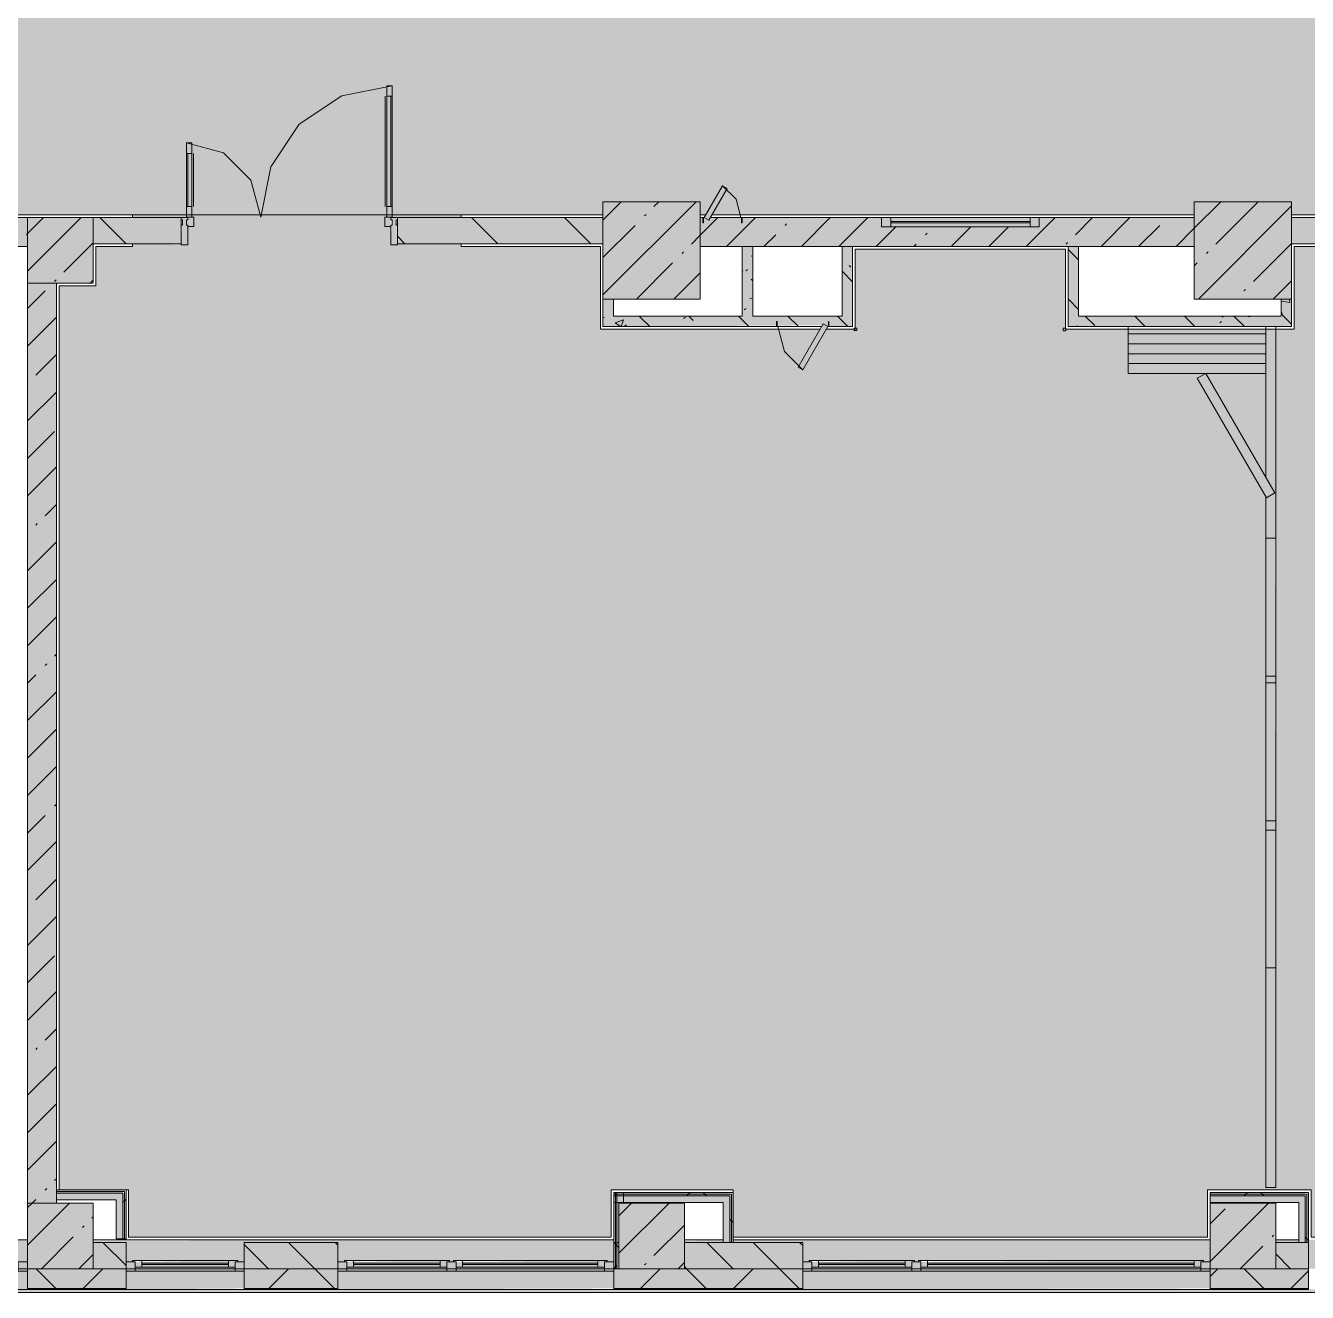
# Model space of a CAD drawing. Header units: millimetres. Extents: x -3817 to 677485, y -22715 to 103890.
# Drawn here: x -775.6 to -698.8, y -19606.1 to -19530.2 of the extents above; entities that cross this region are included whole.
import ezdxf

# ---------------------------------------------------------------- set-up
doc = ezdxf.new("R2010")
doc.units = ezdxf.units.MM
doc.layers.add('PDF _Геометрия', color=7, linetype='Continuous', true_color=0x1d1d1d)
doc.layers.add('PDF _Сплошная заливка', color=7, linetype='Continuous', true_color=0xffffff)

msp = doc.modelspace()

# ---------------------------------------------------------------- hatches: boundary and pattern name
at = {"layer": 'PDF _Сплошная заливка', "transparency": 33554559}
h = msp.add_hatch(color=256, dxfattribs=at)
h.paths.add_polyline_path([(-845.369, -19524.191), (-845.077, -19524.269), (-845.235, -19524.191)], flags=0)
h.paths.add_polyline_path([(-568.764, -19543.403), (-568.686, -19543.403), (-568.686, -19542.773), (-568.489, -19542.773), (-568.489, -19541.513), (-554.67, -19541.513), (-554.67, -19518.207), (-661.123, -19518.207), (-661.123, -19514.506), (-662.356, -19514.506), (-663.367, -19516.258), (-663.638, -19516.096), (-662.72, -19514.506), (-665.532, -19514.506), (-665.532, -19518.207), (-667.749, -19518.207), (-669.154, -19520.64), (-669.415, -19520.461), (-668.113, -19518.207), (-687.973, -19518.207), (-687.973, -19522.773), (-688.288, -19522.773), (-688.288, -19518.207), (-695.138, -19518.207), (-695.138, -19522.773), (-695.453, -19522.773), (-695.453, -19518.207), (-702.382, -19518.207), (-702.448, -19522.773), (-702.697, -19522.773), (-702.697, -19518.207), (-709.547, -19518.207), (-709.547, -19522.773), (-709.862, -19522.773), (-709.862, -19518.207), (-713.889, -19518.207), (-715.295, -19520.64), (-715.555, -19520.461), (-714.253, -19518.207), (-741.829, -19518.207), (-741.829, -19511.908), (-750.285, -19511.908), (-750.285, -19519.152), (-750.64, -19519.152), (-750.64, -19511.908), (-761.506, -19511.908), (-761.506, -19514.27), (-761.86, -19514.27), (-761.86, -19511.908), (-773.647, -19511.916), (-773.647, -19514.419), (-774.001, -19514.419), (-774.001, -19511.908), (-784.465, -19511.916), (-784.465, -19518.6), (-784.82, -19518.6), (-784.82, -19511.908), (-787.182, -19511.916), (-787.182, -19518.207), (-804.622, -19518.207), (-804.622, -19525.923), (-804.937, -19525.923), (-804.937, -19518.207), (-814.976, -19518.207), (-814.976, -19523.482), (-843.794, -19523.482), (-843.794, -19524.191), (-844.132, -19524.269), (-844.132, -19524.584), (-845.077, -19524.584), (-845.077, -19524.703), (-845.392, -19524.703), (-845.369, -19523.482), (-845.526, -19523.482), (-845.526, -19541.513), (-845.369, -19541.45), (-845.369, -19540.332), (-845.077, -19540.332), (-845.077, -19540.647), (-844.132, -19540.726), (-844.132, -19540.962), (-843.794, -19540.962), (-843.794, -19541.513), (-811.905, -19541.513), (-811.905, -19540.726), (-806.079, -19540.726), (-806.079, -19541.513), (-741.042, -19541.513), (-741.042, -19540.726), (-735.215, -19540.726), (-735.215, -19541.513), (-734.888, -19541.513), (-733.877, -19539.761), (-733.604, -19539.919), (-734.524, -19541.513), (-705.61, -19541.513), (-705.61, -19540.726), (-699.783, -19540.726), (-699.783, -19541.513), (-670.178, -19541.513), (-670.178, -19540.726), (-664.351, -19540.726), (-664.351, -19541.513), (-623.093, -19541.513), (-623.093, -19534.978), (-622.778, -19534.978), (-622.778, -19541.513), (-603.409, -19541.513), (-603.409, -19533.797), (-603.094, -19533.797), (-603.094, -19541.513), (-585.299, -19541.513), (-585.299, -19534.978), (-584.984, -19534.978), (-584.984, -19541.513), (-579.512, -19541.513), (-579.512, -19542.773), (-579.236, -19542.773), (-579.315, -19543.009), (-579.315, -19543.403), (-569.079, -19543.403)], flags=0)
for points in [[(-735.215, -19546.552), (-735.215, -19540.726), (-741.042, -19540.726), (-741.042, -19546.552), (-740.557, -19546.552)], [(-704.822, -19546.552), (-699.783, -19546.552), (-699.783, -19540.726), (-705.61, -19540.726), (-705.61, -19546.552)], [(-806.079, -19543.403), (-775.529, -19543.403), (-775.529, -19541.67), (-785.764, -19541.67), (-785.764, -19542.222), (-795.213, -19542.222), (-795.213, -19541.67), (-806.079, -19541.67), (-806.079, -19541.967)], [(-773.639, -19545.607), (-771.592, -19545.607), (-771.592, -19541.67), (-775.529, -19541.67), (-775.529, -19545.607), (-773.796, -19545.607)], [(-765.923, -19543.3), (-766.001, -19541.67), (-766.316, -19541.67), (-766.238, -19541.804), (-766.316, -19543.3)], [(-753.364, -19543.3), (-753.443, -19541.67), (-753.758, -19541.67), (-753.679, -19541.91), (-753.758, -19543.3)], [(-735.215, -19543.403), (-705.61, -19543.403), (-705.61, -19541.67), (-714.901, -19541.67), (-714.901, -19542.222), (-724.349, -19542.222), (-724.349, -19541.67), (-734.615, -19541.67), (-734.706, -19541.828), (-735.058, -19541.67), (-735.215, -19541.67)], [(-726.711, -19547.576), (-726.082, -19547.576), (-726.082, -19543.403), (-726.711, -19543.403), (-726.711, -19543.56)], [(-773.796, -19600.723), (-773.796, -19545.607), (-775.529, -19545.607), (-775.529, -19600.723), (-774.863, -19600.723)], [(-740.412, -19548.206), (-740.412, -19546.552), (-741.042, -19546.552), (-741.042, -19548.206), (-740.557, -19548.206)], [(-740.412, -19548.206), (-727.895, -19548.126), (-727.85, -19548.048), (-727.499, -19548.206), (-726.082, -19548.206), (-726.082, -19547.576), (-740.412, -19547.576)], [(-705.61, -19548.206), (-699.783, -19548.206), (-699.783, -19547.576), (-712.539, -19547.576), (-712.539, -19548.206)], [(-701.292, -19558.463), (-700.781, -19558.168), (-704.915, -19551.008), (-705.427, -19551.304), (-704.822, -19552.35)], [(-700.781, -19569.159), (-700.728, -19569.159), (-700.781, -19560.891), (-701.319, -19560.891), (-701.319, -19569.159)], [(-701.319, -19577.82), (-700.728, -19577.82), (-700.781, -19569.552), (-701.319, -19569.552), (-701.319, -19570.555)], [(-701.319, -19586.638), (-700.728, -19586.638), (-700.728, -19578.371), (-701.319, -19578.371), (-701.319, -19584.582)], [(-769.722, -19600.035), (-769.623, -19599.936), (-773.796, -19599.936), (-773.796, -19600.035), (-769.82, -19600.035)], [(-769.82, -19602.869), (-769.722, -19602.869), (-769.738, -19600.133), (-769.82, -19600.133), (-769.82, -19602.438)], [(-769.722, -19602.869), (-769.623, -19602.869), (-769.623, -19600.035), (-769.722, -19600.133), (-769.722, -19602.439)], [(-698.96, -19600.192), (-698.957, -19600.192), (-698.963, -19600.094), (-704.665, -19600.094), (-704.665, -19600.192), (-699.35, -19600.192)], [(-698.957, -19600.29), (-698.96, -19600.192), (-704.665, -19600.192), (-704.665, -19600.29), (-699.35, -19600.29)], [(-740.4, -19604.66), (-740.301, -19604.66), (-740.321, -19600.684), (-740.4, -19600.684), (-740.4, -19603.951)], [(-775.541, -19605.904), (-775.529, -19605.841), (-775.529, -19604.66), (-799.937, -19604.66), (-799.937, -19605.904), (-791.228, -19605.904)], [(-769.623, -19605.904), (-762.537, -19605.841), (-762.537, -19604.66), (-769.623, -19604.66), (-769.623, -19605.865)], [(-763.088, -19604.566), (-763.088, -19604.251), (-763.088, -19604.172), (-769.072, -19604.251), (-769.072, -19604.566)], [(-756.934, -19605.904), (-740.4, -19605.841), (-740.4, -19604.66), (-756.934, -19604.66), (-756.934, -19605.899)], [(-756.383, -19604.566), (-750.399, -19604.566), (-750.399, -19604.251), (-750.399, -19604.172), (-756.383, -19604.251), (-756.383, -19604.544)], [(-740.951, -19604.566), (-740.951, -19604.251), (-740.951, -19604.172), (-749.848, -19604.251), (-749.848, -19604.566)], [(-729.074, -19605.904), (-704.665, -19605.841), (-704.665, -19604.66), (-729.074, -19604.66), (-729.074, -19605.865)], [(-722.538, -19604.566), (-722.538, -19604.251), (-722.538, -19604.172), (-728.522, -19604.251), (-728.522, -19604.566), (-725.769, -19604.566)], [(-705.216, -19604.566), (-705.216, -19604.251), (-705.216, -19604.172), (-721.987, -19604.251), (-721.987, -19604.566)]]:
    msp.add_hatch(color=256, dxfattribs=at).paths.add_polyline_path(points)
h = msp.add_hatch(color=256, dxfattribs=at)
h.paths.add_polyline_path([(-633.959, -19602.771), (-633.959, -19543.56), (-658.997, -19543.56), (-658.997, -19548.363), (-660.742, -19548.363), (-662.147, -19550.797), (-662.42, -19550.639), (-661.105, -19548.363), (-670.336, -19548.363), (-670.336, -19543.403), (-671.595, -19543.403), (-671.635, -19543.245), (-680.06, -19543.245), (-680.06, -19541.67), (-671.595, -19541.67), (-671.595, -19541.513), (-691.28, -19541.513), (-691.28, -19543.403), (-699.626, -19543.403), (-699.626, -19548.363), (-713.326, -19548.363), (-713.326, -19543.56), (-725.924, -19543.56), (-725.924, -19548.363), (-727.668, -19548.363), (-729.074, -19550.797), (-729.346, -19550.639), (-728.032, -19548.363), (-741.199, -19548.363), (-741.199, -19543.403), (-749.545, -19543.403), (-749.545, -19543.245), (-753.758, -19543.245), (-753.758, -19541.67), (-749.545, -19541.67), (-749.545, -19541.513), (-769.23, -19541.513), (-769.23, -19541.67), (-765.923, -19541.67), (-766.001, -19541.804), (-766.001, -19543.3), (-769.23, -19543.245), (-769.23, -19543.403), (-771.434, -19543.403), (-771.434, -19545.765), (-773.639, -19545.765), (-773.639, -19599.936), (-769.466, -19599.936), (-769.466, -19602.771), (-740.557, -19602.771), (-740.557, -19599.936), (-733.247, -19599.936), (-733.247, -19602.771), (-704.822, -19602.771), (-704.822, -19599.936), (-698.602, -19599.936), (-698.602, -19602.771), (-669.391, -19602.771), (-669.391, -19599.936), (-663.564, -19599.936), (-663.564, -19602.771), (-658.997, -19602.771)], flags=0)
h.paths.add_polyline_path([(-700.728, -19586.638), (-701.319, -19586.638), (-701.319, -19578.371), (-700.728, -19578.371), (-700.728, -19584.681)], flags=0)
h.paths.add_polyline_path([(-700.728, -19577.82), (-701.319, -19577.82), (-701.319, -19569.552), (-700.728, -19569.552), (-700.728, -19570.555)], flags=0)
h.paths.add_polyline_path([(-701.319, -19569.159), (-701.319, -19560.891), (-700.728, -19560.891), (-700.781, -19569.159)], flags=0)
h.paths.add_polyline_path([(-701.292, -19558.463), (-705.427, -19551.304), (-704.915, -19551.008), (-700.781, -19558.168)], flags=0)
h.paths.add_polyline_path([(-753.443, -19542.119), (-753.364, -19542.119), (-753.443, -19541.887)], flags=0)
h = msp.add_hatch(color=256, dxfattribs=at)
h.paths.add_polyline_path([(-741.199, -19543.245), (-741.042, -19543.245), (-741.042, -19541.67), (-753.364, -19541.67), (-753.364, -19543.245), (-742.134, -19543.245)], flags=0)
h.paths.add_polyline_path([(-766.316, -19543.245), (-766.316, -19541.67), (-771.592, -19541.67), (-771.592, -19543.245), (-767.589, -19543.245)], flags=0)
h = msp.add_hatch(color=256, dxfattribs=at)
h.paths.add_polyline_path([(-699.626, -19543.245), (-692.618, -19543.245), (-692.618, -19541.67), (-699.783, -19541.67), (-699.783, -19543.245)], flags=0)
h.paths.add_polyline_path([(-670.429, -19543.245), (-670.178, -19543.245), (-670.178, -19541.67), (-679.666, -19541.67), (-679.666, -19543.245), (-671.595, -19543.245)], flags=0)
h = msp.add_hatch(color=256, dxfattribs=at)
h.paths.add_polyline_path([(-740.4, -19600.192), (-740.203, -19600.192), (-740.203, -19600.094), (-740.4, -19600.094)], flags=0)
h.paths.add_polyline_path([(-733.447, -19600.192), (-733.443, -19600.192), (-733.45, -19600.094), (-739.809, -19600.102), (-739.809, -19600.192), (-733.837, -19600.192)], flags=0)
h = msp.add_hatch(color=256, dxfattribs=at)
h.paths.add_polyline_path([(-733.443, -19600.29), (-733.447, -19600.192), (-739.809, -19600.201), (-739.809, -19600.29), (-733.837, -19600.29)], flags=0)
h.paths.add_polyline_path([(-740.4, -19600.29), (-740.203, -19600.29), (-740.203, -19600.192), (-740.4, -19600.192)], flags=0)
at = {"layer": 'PDF _Сплошная заливка', "true_color": 0xe7e7e7, "transparency": 33554559}
for points in [[(-739.809, -19600.684), (-733.837, -19600.684), (-733.837, -19600.29), (-740.4, -19600.29), (-740.4, -19600.684), (-740.097, -19600.684)], [(-699.35, -19600.684), (-699.35, -19600.29), (-704.665, -19600.29), (-704.665, -19600.684), (-699.626, -19600.684)]]:
    msp.add_hatch(color=254, dxfattribs=at).paths.add_polyline_path(points)
h = msp.add_hatch(color=254, dxfattribs=at)
h.paths.add_polyline_path([(-740.097, -19603.086), (-740.097, -19600.723), (-740.203, -19600.684), (-740.203, -19603.086)], flags=0)
h.paths.add_polyline_path([(-740.097, -19600.29), (-739.809, -19600.29), (-739.809, -19600.094), (-740.203, -19600.094), (-740.203, -19600.29)], flags=0)
at = {"layer": 'PDF _Сплошная заливка', "transparency": 33554559}
h = msp.add_hatch(color=256, dxfattribs=at)
h.paths.add_polyline_path([(-682.776, -19604.66), (-682.225, -19604.66), (-682.225, -19603.086), (-676.32, -19603.086), (-676.32, -19604.66), (-669.233, -19604.66), (-669.233, -19602.928), (-698.76, -19602.928), (-698.76, -19604.66), (-691.673, -19604.66)], flags=0)
h.paths.add_polyline_path([(-834.345, -19604.66), (-834.345, -19603.086), (-828.853, -19603.086), (-828.853, -19604.66), (-812.318, -19604.66), (-812.319, -19602.928), (-841.432, -19602.928), (-841.432, -19604.66), (-834.897, -19604.66)], flags=0)
h.paths.add_polyline_path([(-705.216, -19604.66), (-704.665, -19604.66), (-704.665, -19602.928), (-733.247, -19602.928), (-733.247, -19603.086), (-729.074, -19603.104), (-729.074, -19604.66), (-721.987, -19604.66)], flags=0)
h.paths.add_polyline_path([(-775.529, -19604.66), (-775.529, -19602.928), (-804.819, -19602.928), (-804.819, -19603.086), (-799.937, -19603.086), (-799.937, -19604.66), (-776.08, -19604.66)], flags=0)
h.paths.add_polyline_path([(-642.856, -19604.66), (-635.77, -19604.628), (-635.77, -19603.086), (-633.801, -19603.086), (-633.801, -19602.928), (-663.722, -19602.928), (-663.722, -19604.66), (-647.187, -19604.66), (-647.187, -19603.086), (-642.856, -19603.086), (-642.856, -19604.512)], flags=0)
h.paths.add_polyline_path([(-769.623, -19604.66), (-762.537, -19604.66), (-762.537, -19603.086), (-756.934, -19603.086), (-756.934, -19604.66), (-740.4, -19604.66), (-740.4, -19602.928), (-771.592, -19602.979), (-771.592, -19603.086), (-769.623, -19603.086), (-769.623, -19604.566)], flags=0)
h.paths.add_polyline_path([(-728.168, -19604.566), (-728.522, -19604.566), (-728.522, -19604.251), (-728.522, -19604.172), (-722.538, -19604.251), (-722.538, -19604.566), (-725.769, -19604.566)], flags=0)
h.paths.add_polyline_path([(-692.225, -19604.566), (-698.208, -19604.566), (-698.208, -19604.251), (-698.208, -19604.172), (-692.225, -19604.251)], flags=0)
h.paths.add_polyline_path([(-636.321, -19604.566), (-642.305, -19604.521), (-642.305, -19604.251), (-642.305, -19604.172), (-636.321, -19604.251)], flags=0)
h.paths.add_polyline_path([(-675.768, -19604.566), (-675.768, -19604.251), (-675.768, -19604.172), (-669.784, -19604.251), (-669.784, -19604.566)], flags=0)
h.paths.add_polyline_path([(-660.311, -19604.566), (-663.17, -19604.566), (-663.17, -19604.251), (-663.17, -19604.172), (-657.186, -19604.251), (-657.186, -19604.566)], flags=0)
h.paths.add_polyline_path([(-656.635, -19604.566), (-656.635, -19604.251), (-656.635, -19604.172), (-647.738, -19604.251), (-647.738, -19604.566)], flags=0)
h.paths.add_polyline_path([(-721.987, -19604.566), (-721.987, -19604.251), (-721.987, -19604.172), (-705.216, -19604.251), (-705.216, -19604.566)], flags=0)
h.paths.add_polyline_path([(-682.776, -19604.566), (-691.673, -19604.566), (-691.673, -19604.251), (-691.673, -19604.172), (-682.776, -19604.251)], flags=0)
h.paths.add_polyline_path([(-776.08, -19604.566), (-792.851, -19604.566), (-792.851, -19604.251), (-792.851, -19604.172), (-776.08, -19604.251)], flags=0)
h.paths.add_polyline_path([(-799.386, -19604.566), (-799.386, -19604.251), (-799.386, -19604.172), (-793.402, -19604.251), (-793.402, -19604.566)], flags=0)
h.paths.add_polyline_path([(-769.072, -19604.566), (-769.072, -19604.251), (-769.072, -19604.172), (-763.088, -19604.251), (-763.088, -19604.566)], flags=0)
h.paths.add_polyline_path([(-756.383, -19604.566), (-756.383, -19604.251), (-756.383, -19604.172), (-750.399, -19604.251), (-750.399, -19604.566)], flags=0)
h.paths.add_polyline_path([(-740.951, -19604.566), (-749.848, -19604.566), (-749.848, -19604.251), (-749.848, -19604.172), (-740.951, -19604.251)], flags=0)
h.paths.add_polyline_path([(-821.767, -19604.566), (-821.767, -19604.251), (-821.767, -19604.172), (-812.869, -19604.251), (-812.869, -19604.566)], flags=0)
h.paths.add_polyline_path([(-840.881, -19604.566), (-840.881, -19604.251), (-840.881, -19604.172), (-834.897, -19604.251), (-834.897, -19604.566), (-840.321, -19604.566)], flags=0)
h.paths.add_polyline_path([(-823.957, -19604.566), (-828.302, -19604.566), (-828.302, -19604.251), (-828.302, -19604.172), (-822.318, -19604.251), (-822.318, -19604.566)], flags=0)
h.paths.add_polyline_path([(-665.296, -19603.086), (-664.312, -19603.086), (-664.312, -19602.928), (-665.296, -19602.928)], flags=0)
h.paths.add_polyline_path([(-699.35, -19603.086), (-699.35, -19602.928), (-700.728, -19602.928), (-700.728, -19603.086)], flags=0)
h.paths.add_polyline_path([(-805.409, -19603.086), (-805.409, -19602.928), (-806.079, -19602.928), (-806.079, -19603.086)], flags=0)
h.paths.add_polyline_path([(-733.837, -19603.086), (-733.837, -19602.928), (-736.16, -19602.988), (-736.16, -19603.086)], flags=0)
h = msp.add_hatch(color=256, dxfattribs=at)
h.paths.add_polyline_path([(-698.76, -19604.66), (-698.76, -19603.086), (-700.728, -19603.086), (-700.728, -19604.66)], flags=0)
h.paths.add_polyline_path([(-771.592, -19604.66), (-769.623, -19604.66), (-769.623, -19603.086), (-771.592, -19603.086), (-771.592, -19603.951)], flags=0)
h.paths.add_polyline_path([(-762.537, -19604.66), (-756.934, -19604.66), (-756.934, -19603.086), (-762.537, -19603.086), (-762.537, -19603.951)], flags=0)
h.paths.add_polyline_path([(-740.203, -19604.66), (-740.097, -19604.66), (-740.097, -19603.086), (-740.203, -19603.086), (-740.203, -19603.951)], flags=0)
h.paths.add_polyline_path([(-729.074, -19604.66), (-729.074, -19603.086), (-736.16, -19603.086), (-736.16, -19604.66)], flags=0)
h.paths.add_polyline_path([(-635.77, -19604.66), (-633.801, -19604.66), (-633.801, -19603.086), (-635.77, -19603.086), (-635.77, -19604.628)], flags=0)
h.paths.add_polyline_path([(-642.856, -19604.66), (-642.856, -19603.086), (-647.187, -19603.086), (-647.187, -19604.66)], flags=0)
h.paths.add_polyline_path([(-682.225, -19604.66), (-676.32, -19604.66), (-676.32, -19603.086), (-682.225, -19603.086), (-682.225, -19603.951)], flags=0)
h.paths.add_polyline_path([(-665.296, -19604.66), (-663.722, -19604.66), (-663.722, -19603.086), (-665.296, -19603.086), (-665.296, -19604.146)], flags=0)
h = msp.add_hatch(color=256, dxfattribs=at)
h.paths.add_polyline_path([(-552.829, -19605.841), (-552.781, -19605.841), (-552.781, -19604.66), (-566.323, -19604.66), (-566.323, -19605.841), (-552.843, -19605.841)], flags=0)
h.paths.add_polyline_path([(-579.997, -19605.841), (-579.709, -19605.841), (-579.709, -19604.66), (-585.378, -19604.674), (-585.378, -19605.841), (-580.055, -19605.841)], flags=0)
h.paths.add_polyline_path([(-620.81, -19605.841), (-592.464, -19605.841), (-592.464, -19604.66), (-620.81, -19604.66), (-620.81, -19604.763)], flags=0)
h.paths.add_polyline_path([(-642.856, -19605.841), (-642.856, -19604.66), (-647.187, -19604.66), (-647.187, -19605.841)], flags=0)
h.paths.add_polyline_path([(-635.77, -19605.841), (-627.896, -19605.841), (-627.896, -19604.66), (-635.77, -19604.66), (-635.77, -19604.802)], flags=0)
h.paths.add_polyline_path([(-676.32, -19605.841), (-676.32, -19604.66), (-682.225, -19604.66), (-682.225, -19605.841)], flags=0)
h.paths.add_polyline_path([(-663.722, -19605.841), (-663.722, -19604.66), (-669.233, -19604.66), (-669.233, -19605.841)], flags=0)
h.paths.add_polyline_path([(-758.498, -19605.841), (-756.934, -19605.841), (-756.934, -19604.66), (-762.537, -19604.66), (-762.537, -19605.841)], flags=0)
h.paths.add_polyline_path([(-769.623, -19605.841), (-769.623, -19604.66), (-775.529, -19604.66), (-775.529, -19605.841)], flags=0)
h.paths.add_polyline_path([(-729.074, -19605.841), (-729.074, -19604.66), (-740.4, -19604.66), (-740.4, -19605.841)], flags=0)
h.paths.add_polyline_path([(-698.76, -19605.841), (-698.76, -19604.66), (-704.665, -19604.66), (-704.665, -19605.841)], flags=0)
h.paths.add_polyline_path([(-828.853, -19605.841), (-828.853, -19604.66), (-834.345, -19604.66), (-834.345, -19605.841)], flags=0)
h.paths.add_polyline_path([(-812.318, -19605.841), (-799.937, -19605.841), (-799.937, -19604.66), (-812.318, -19604.66), (-812.318, -19605.239)], flags=0)
h.paths.add_polyline_path([(-846.542, -19605.841), (-841.432, -19605.841), (-841.432, -19604.66), (-846.542, -19604.66), (-846.542, -19605.343)], flags=0)
h = msp.add_hatch(color=256, dxfattribs=at)
h.paths.add_polyline_path([(-552.856, -19606.078), (-552.781, -19606.078), (-552.846, -19605.904), (-566.323, -19605.904), (-566.323, -19606.078), (-554.513, -19606.078)], flags=0)
h.paths.add_polyline_path([(-846.542, -19606.078), (-579.709, -19606.078), (-579.709, -19605.904), (-846.542, -19605.904)], flags=0)

# ---------------------------------------------------------------- linework, layer by layer
at = {"layer": 'PDF _Геометрия', "color": 253, "lineweight": 9, "true_color": 0xaaaaaa}
for points in [[(-765.923, -19542.198), (-765.568, -19542.198), (-765.568, -19541.647), (-766.001, -19541.647), (-766.001, -19537.198), (-763.777, -19537.794), (-762.149, -19539.422), (-761.553, -19541.647), (-760.953, -19538.634), (-759.247, -19536.079), (-756.692, -19534.372), (-753.679, -19533.773), (-753.679, -19541.647), (-754.112, -19541.647), (-754.112, -19542.198), (-753.758, -19542.198)], [(-754.104, -19534.403), (-754.104, -19541.017)], [(-753.679, -19534.403), (-753.994, -19534.403)], [(-753.758, -19534.403), (-753.758, -19541.017)], [(-766.001, -19537.828), (-765.686, -19537.828)], [(-765.923, -19537.828), (-765.923, -19541.017)], [(-765.576, -19537.828), (-765.576, -19541.017)], [(-732.774, -19541.67), (-733.07, -19540.568), (-733.877, -19539.761)], [(-766.001, -19541.017), (-765.686, -19541.017)], [(-753.679, -19541.017), (-753.994, -19541.017)], [(-806.079, -19541.513), (-741.042, -19541.513)], [(-749.545, -19541.67), (-749.545, -19541.513), (-769.23, -19541.513), (-769.23, -19541.67)], [(-766.001, -19541.804), (-766.001, -19542.119)], [(-753.679, -19541.804), (-753.679, -19542.119)], [(-735.215, -19541.513), (-734.888, -19541.513)], [(-734.524, -19541.513), (-705.61, -19541.513)], [(-671.595, -19541.67), (-671.595, -19541.513), (-691.28, -19541.513), (-691.28, -19543.403), (-699.626, -19543.403), (-699.626, -19548.363), (-713.326, -19548.363), (-713.326, -19543.56), (-725.924, -19543.56), (-725.924, -19548.363), (-727.668, -19548.363)], [(-699.783, -19541.513), (-670.178, -19541.513)], [(-769.23, -19543.245), (-769.23, -19543.403), (-771.434, -19543.403), (-771.434, -19545.765), (-773.639, -19545.765), (-773.639, -19599.936), (-769.466, -19599.936), (-769.466, -19602.771), (-740.557, -19602.771), (-740.557, -19599.936), (-733.247, -19599.936), (-733.247, -19602.771), (-704.822, -19602.771), (-704.822, -19599.936), (-698.602, -19599.936), (-698.602, -19602.771), (-669.391, -19602.771), (-669.391, -19599.936), (-663.564, -19599.936), (-663.564, -19602.771), (-633.959, -19602.771)], [(-728.032, -19548.363), (-741.199, -19548.363), (-741.199, -19543.403), (-749.545, -19543.403), (-749.545, -19543.245)], [(-730.57, -19548.206), (-730.169, -19549.702), (-729.074, -19550.797)], [(-701.319, -19551.008), (-709.579, -19551.008), (-709.579, -19548.206)], [(-709.579, -19548.646), (-701.319, -19548.646)], [(-701.319, -19558.418), (-701.319, -19599.788), (-700.728, -19599.788), (-700.728, -19548.206)], [(-701.319, -19557.237), (-701.319, -19548.206)], [(-709.579, -19549.237), (-701.319, -19549.237)], [(-709.579, -19549.827), (-701.319, -19549.827)], [(-709.579, -19550.418), (-701.319, -19550.418)], [(-804.825, -19602.928), (-775.529, -19602.928)], [(-771.592, -19602.928), (-740.394, -19602.928)], [(-736.16, -19602.928), (-733.837, -19602.928)], [(-733.252, -19602.928), (-704.665, -19602.928)], [(-700.728, -19602.928), (-699.35, -19602.928)]]:
    msp.add_lwpolyline(points, dxfattribs=at)
for points in [[(-753.994, -19541.647), (-753.679, -19541.647), (-753.679, -19533.773), (-753.994, -19533.773), (-753.994, -19541.647), (-753.679, -19541.647), (-753.679, -19533.773), (-753.994, -19533.773)], [(-765.686, -19541.647), (-766.001, -19541.647), (-766.001, -19537.198), (-765.686, -19537.198), (-765.686, -19541.647), (-765.686, -19537.198), (-766.001, -19537.198), (-766.001, -19541.647)], [(-733.877, -19539.761), (-734.979, -19541.67), (-734.706, -19541.828), (-733.604, -19539.919)], [(-735.018, -19541.985), (-735.018, -19541.67), (-735.058, -19541.67), (-735.058, -19541.985)], [(-732.735, -19541.985), (-732.695, -19541.985), (-732.695, -19541.67), (-732.735, -19541.67)], [(-730.609, -19547.891), (-730.648, -19547.891), (-730.648, -19548.206), (-730.609, -19548.206)], [(-729.074, -19550.797), (-727.578, -19548.206), (-727.85, -19548.048), (-729.346, -19550.639)], [(-727.538, -19547.891), (-727.538, -19548.206), (-727.499, -19548.206), (-727.499, -19547.891)], [(-700.781, -19558.168), (-704.915, -19551.008), (-705.427, -19551.304), (-701.292, -19558.463)], [(-701.292, -19558.463), (-705.427, -19551.304), (-704.915, -19551.008), (-700.781, -19558.168)], [(-700.728, -19569.159), (-700.728, -19560.891), (-701.319, -19560.891), (-701.319, -19569.159)], [(-701.319, -19569.159), (-701.319, -19560.891), (-700.728, -19560.891), (-700.728, -19569.159)], [(-700.728, -19577.82), (-700.728, -19569.552), (-701.319, -19569.552), (-701.319, -19577.82)], [(-701.319, -19577.82), (-701.319, -19569.552), (-700.728, -19569.552), (-700.728, -19577.82)], [(-700.728, -19586.638), (-700.728, -19578.371), (-701.319, -19578.371), (-701.319, -19586.638)], [(-701.319, -19586.638), (-701.319, -19578.371), (-700.728, -19578.371), (-700.728, -19586.638)]]:
    msp.add_lwpolyline(points, close=True, dxfattribs=at)
at = {"layer": 'PDF _Геометрия', "color": 7, "lineweight": 9}
for points in [[(-741.042, -19541.82), (-739.947, -19540.726)], [(-741.042, -19546.31), (-735.457, -19540.726)], [(-737.99, -19541.013), (-737.702, -19540.726)], [(-706.705, -19543.403), (-705.61, -19542.308), (-704.028, -19540.726)], [(-705.364, -19546.552), (-699.783, -19540.971)], [(-704.316, -19543.258), (-701.783, -19540.726)], [(-806.079, -19541.67), (-775.529, -19541.67), (-775.529, -19543.403), (-800.882, -19543.403), (-801.512, -19543.403), (-801.512, -19547.576), (-802.299, -19547.576), (-805.449, -19547.576), (-810.33, -19547.576), (-810.33, -19546.552), (-810.96, -19546.552), (-810.96, -19548.206), (-810.33, -19548.206), (-805.449, -19548.206), (-802.742, -19548.206)], [(-775.594, -19542.697), (-775.529, -19542.632), (-774.567, -19541.67)], [(-775.529, -19544.877), (-772.322, -19541.67)], [(-769.612, -19543.245), (-771.187, -19541.67)], [(-747.342, -19543.245), (-748.916, -19541.67)], [(-741.774, -19543.245), (-743.349, -19541.67)], [(-738.552, -19541.575), (-738.458, -19541.481)], [(-735.745, -19543.258), (-735.215, -19542.728), (-734.157, -19541.67)], [(-727.499, -19548.206), (-726.082, -19548.206), (-726.082, -19547.576), (-726.082, -19543.403), (-726.711, -19543.403), (-732.695, -19543.403), (-735.058, -19543.403), (-735.215, -19543.403), (-735.215, -19541.67), (-735.058, -19541.67)], [(-712.539, -19543.403), (-705.61, -19543.403), (-705.61, -19541.67), (-732.695, -19541.67), (-734.615, -19541.67)], [(-733.645, -19543.403), (-731.912, -19541.67)], [(-729.155, -19543.403), (-727.422, -19541.67)], [(-726.91, -19543.403), (-725.177, -19541.67)], [(-714.901, -19541.67), (-724.349, -19541.67)], [(-715.452, -19541.907), (-723.798, -19541.907)], [(-715.685, -19543.403), (-713.953, -19541.67)], [(-712.734, -19542.697), (-711.708, -19541.67)], [(-711.195, -19543.403), (-709.463, -19541.67)], [(-741.042, -19544.065), (-739.113, -19542.136)], [(-731.4, -19543.403), (-730.694, -19542.697)], [(-730.133, -19542.136), (-730.04, -19542.043)], [(-724.665, -19543.403), (-723.484, -19542.222)], [(-724.349, -19542.222), (-714.901, -19542.222)], [(-715.452, -19541.985), (-723.798, -19541.985)], [(-721.714, -19542.697), (-721.621, -19542.604)], [(-720.175, -19543.403), (-718.994, -19542.222)], [(-717.93, -19543.403), (-716.749, -19542.222)], [(-708.95, -19543.403), (-707.683, -19542.136)], [(-773.349, -19544.942), (-771.592, -19543.185)], [(-752.909, -19543.245), (-753.364, -19542.79)], [(-726.711, -19543.403), (-726.711, -19547.576), (-727.499, -19547.576), (-730.648, -19547.576), (-732.066, -19547.576), (-732.066, -19543.403), (-732.695, -19543.403), (-732.695, -19547.576), (-740.412, -19547.576), (-740.412, -19546.552), (-741.042, -19546.552), (-741.042, -19548.206), (-740.412, -19548.206), (-730.648, -19548.206), (-727.941, -19548.206)], [(-726.082, -19543.403), (-713.169, -19543.403)], [(-722.42, -19543.403), (-722.275, -19543.258)], [(-713.295, -19543.258), (-713.202, -19543.165)], [(-700.413, -19546.552), (-700.413, -19547.576), (-712.539, -19547.576), (-712.539, -19543.403), (-713.169, -19543.403), (-713.169, -19548.206), (-712.539, -19548.206), (-699.783, -19548.206), (-699.783, -19547.576), (-699.783, -19545.607)], [(-702.071, -19545.503), (-699.783, -19543.216)], [(-736.307, -19543.82), (-736.213, -19543.726)], [(-704.877, -19543.82), (-704.783, -19543.726)], [(-739.039, -19546.552), (-736.868, -19544.381)], [(-736.794, -19546.552), (-735.215, -19544.973)], [(-705.61, -19544.553), (-705.438, -19544.381)], [(-773.91, -19545.503), (-773.817, -19545.41)], [(-771.769, -19545.607), (-771.592, -19545.43)], [(-700.874, -19546.552), (-699.783, -19545.461)], [(-775.529, -19547.122), (-774.471, -19546.065)], [(-702.632, -19546.065), (-702.538, -19545.971)], [(-775.529, -19549.367), (-773.796, -19547.635)], [(-775.033, -19551.116), (-773.796, -19549.88)], [(-775.529, -19551.612), (-775.5, -19551.584)], [(-775.529, -19553.857), (-773.796, -19552.125)], [(-775.529, -19556.102), (-773.91, -19554.483)], [(-775.529, -19558.347), (-773.796, -19556.615)], [(-774.471, -19559.534), (-773.796, -19558.86)], [(-775.033, -19560.096), (-774.939, -19560.002)], [(-775.529, -19562.837), (-773.796, -19561.105)], [(-775.529, -19565.082), (-773.796, -19563.35)], [(-775.529, -19567.327), (-773.796, -19565.595)], [(-773.91, -19567.953), (-773.796, -19567.839)], [(-774.471, -19568.514), (-774.378, -19568.421)], [(-775.529, -19569.572), (-775.033, -19569.076)], [(-775.529, -19571.817), (-773.796, -19570.084)], [(-775.529, -19574.062), (-773.796, -19572.329)], [(-775.529, -19576.307), (-773.796, -19574.574)], [(-773.91, -19576.933), (-773.817, -19576.84)], [(-775.529, -19578.552), (-774.471, -19577.494)], [(-775.529, -19580.797), (-773.796, -19579.064)], [(-775.033, -19582.546), (-773.796, -19581.309)], [(-775.529, -19583.042), (-775.5, -19583.014)], [(-775.529, -19585.287), (-773.796, -19583.554)], [(-775.529, -19587.532), (-773.91, -19585.913)], [(-775.529, -19589.777), (-773.796, -19588.044)], [(-774.471, -19590.964), (-773.796, -19590.289)], [(-775.033, -19591.526), (-774.939, -19591.432)], [(-775.529, -19594.267), (-773.796, -19592.534)], [(-775.529, -19596.512), (-773.796, -19594.779)], [(-775.529, -19598.757), (-773.796, -19597.024)], [(-773.91, -19599.383), (-773.796, -19599.269)], [(-774.471, -19599.944), (-774.378, -19599.851)], [(-773.796, -19599.936), (-773.796, -19600.035), (-769.722, -19600.035), (-769.722, -19600.133), (-769.722, -19600.527), (-769.722, -19602.869)], [(-773.796, -19600.035), (-773.796, -19600.133), (-769.82, -19600.133), (-769.82, -19600.527), (-769.82, -19602.869)], [(-773.796, -19600.133), (-773.796, -19600.527)], [(-739.809, -19600.723), (-739.809, -19600.094), (-740.4, -19600.094), (-740.4, -19603.086), (-740.4, -19604.66), (-756.934, -19604.66), (-762.537, -19604.66), (-769.623, -19604.66)], [(-740.4, -19600.192), (-733.837, -19600.192), (-733.443, -19600.192), (-733.345, -19600.192), (-733.345, -19603.086)], [(-733.443, -19603.086), (-733.443, -19600.29), (-733.837, -19600.29), (-740.4, -19600.29)], [(-740.301, -19604.66), (-740.301, -19603.086), (-740.301, -19600.094)], [(-740.203, -19600.094), (-740.203, -19603.086), (-740.097, -19603.086)], [(-736.023, -19600.29), (-735.925, -19600.192), (-735.826, -19600.094)], [(-734.837, -19600.29), (-734.935, -19600.192), (-735.034, -19600.094)], [(-704.665, -19600.192), (-699.35, -19600.192), (-698.957, -19600.192), (-698.858, -19600.192), (-698.858, -19603.086)], [(-704.665, -19600.29), (-699.35, -19600.29), (-698.957, -19600.29), (-698.957, -19603.086)], [(-702.618, -19600.29), (-702.519, -19600.192), (-702.421, -19600.094)], [(-701.432, -19600.29), (-701.53, -19600.192), (-701.628, -19600.094)], [(-775.529, -19601.002), (-775.251, -19600.723), (-775.033, -19600.506)], [(-775.529, -19603.246), (-773.006, -19600.723)], [(-769.82, -19600.682), (-769.722, -19600.583), (-769.623, -19600.485)], [(-740.097, -19603.734), (-737.086, -19600.723)], [(-740.097, -19601.489), (-739.331, -19600.723)], [(-704.665, -19604.222), (-701.166, -19600.723)], [(-704.665, -19601.977), (-703.754, -19601.067)], [(-771.665, -19601.628), (-771.592, -19601.555)], [(-733.247, -19601.881), (-733.345, -19601.782), (-733.443, -19601.684)], [(-772.226, -19602.189), (-772.133, -19602.096)], [(-737.99, -19603.873), (-736.16, -19602.043)], [(-775.529, -19603.086), (-775.529, -19604.66), (-799.937, -19604.66), (-799.937, -19603.086), (-806.079, -19603.086)], [(-804.825, -19602.928), (-775.529, -19602.928)], [(-774.697, -19604.66), (-772.788, -19602.75)], [(-771.592, -19602.928), (-769.623, -19602.928), (-769.466, -19602.928), (-740.4, -19602.928)], [(-769.623, -19604.477), (-771.015, -19603.086)], [(-756.934, -19604.66), (-756.934, -19603.086), (-762.537, -19603.086), (-762.537, -19604.66)], [(-761.089, -19604.66), (-762.537, -19603.212)], [(-757.124, -19605.841), (-758.305, -19604.66), (-759.88, -19603.086)], [(-756.934, -19603.247), (-757.096, -19603.086)], [(-740.097, -19603.382), (-740.203, -19603.276), (-740.301, -19603.178), (-740.4, -19603.079)], [(-740.203, -19603.086), (-740.203, -19604.66), (-729.074, -19604.66), (-729.074, -19603.086), (-736.16, -19603.086)], [(-736.16, -19602.928), (-733.837, -19602.928)], [(-733.251, -19604.66), (-734.826, -19603.086)], [(-733.252, -19602.928), (-704.665, -19602.928)], [(-729.286, -19605.841), (-730.467, -19604.66), (-732.042, -19603.086)], [(-729.074, -19603.27), (-729.258, -19603.086)], [(-704.665, -19603.086), (-704.665, -19604.66), (-698.76, -19604.66), (-698.76, -19603.086), (-700.728, -19603.086)], [(-702.858, -19604.66), (-701.509, -19603.312)], [(-700.948, -19602.75), (-700.855, -19602.657)], [(-700.728, -19602.928), (-699.35, -19602.928)], [(-698.76, -19602.962), (-698.858, -19602.864), (-698.957, -19602.766)], [(-772.452, -19604.66), (-771.592, -19603.8)], [(-699.846, -19604.66), (-700.728, -19603.778)], [(-799.937, -19604.802), (-775.529, -19604.802)], [(-775.529, -19604.251), (-776.08, -19604.251)], [(-775.529, -19604.66), (-775.292, -19604.66)], [(-773.827, -19605.841), (-775.008, -19604.66)], [(-772.196, -19605.841), (-771.015, -19604.66)], [(-769.072, -19604.251), (-769.623, -19604.251)], [(-769.623, -19604.802), (-762.537, -19604.802)], [(-769.23, -19604.172), (-762.931, -19604.172)], [(-768.678, -19604.172), (-768.678, -19604.566)], [(-768.678, -19604.33), (-763.482, -19604.33)], [(-763.482, -19604.408), (-768.678, -19604.408)], [(-763.482, -19604.172), (-763.482, -19604.566)], [(-762.537, -19604.251), (-763.088, -19604.251)], [(-761.061, -19605.841), (-759.88, -19604.66)], [(-756.383, -19604.251), (-756.934, -19604.251)], [(-756.934, -19604.802), (-740.4, -19604.802)], [(-756.541, -19604.172), (-750.242, -19604.172)], [(-755.99, -19604.172), (-755.99, -19604.566)], [(-755.99, -19604.33), (-750.793, -19604.33)], [(-750.793, -19604.408), (-755.99, -19604.408)], [(-750.793, -19604.172), (-750.793, -19604.566)], [(-749.848, -19604.251), (-750.399, -19604.251)], [(-750.006, -19604.172), (-740.793, -19604.172)], [(-749.454, -19604.172), (-749.454, -19604.566)], [(-749.454, -19604.33), (-741.344, -19604.33)], [(-741.344, -19604.408), (-749.454, -19604.408)], [(-741.344, -19604.172), (-741.344, -19604.566)], [(-740.4, -19604.251), (-740.951, -19604.251)], [(-740.396, -19604.664), (-740.301, -19604.568)], [(-740.347, -19604.614), (-740.203, -19604.47)], [(-738.791, -19605.841), (-737.609, -19604.66)], [(-738.552, -19604.434), (-738.458, -19604.341)], [(-736.533, -19604.66), (-736.16, -19604.288)], [(-734.854, -19605.841), (-736.035, -19604.66), (-736.16, -19604.535)], [(-733.223, -19605.841), (-732.042, -19604.66)], [(-728.522, -19604.251), (-729.074, -19604.251)], [(-704.665, -19604.66), (-729.074, -19604.66)], [(-729.074, -19604.802), (-704.665, -19604.802)], [(-728.68, -19604.172), (-722.381, -19604.172)], [(-728.129, -19604.172), (-728.129, -19604.566)], [(-728.129, -19604.33), (-722.932, -19604.33)], [(-722.932, -19604.408), (-728.129, -19604.408)], [(-722.932, -19604.172), (-722.932, -19604.566)], [(-721.987, -19604.251), (-722.538, -19604.251)], [(-722.145, -19604.172), (-705.059, -19604.172)], [(-721.594, -19604.172), (-721.594, -19604.566)], [(-721.594, -19604.33), (-705.61, -19604.33)], [(-705.61, -19604.408), (-721.594, -19604.408)], [(-705.61, -19604.172), (-705.61, -19604.566)], [(-704.665, -19604.251), (-705.216, -19604.251)], [(-704.665, -19605.121), (-704.204, -19604.66)], [(-701.448, -19605.841), (-702.629, -19604.66)], [(-699.818, -19605.841), (-698.76, -19604.784)], [(-1149.689, -19606.078), (-579.709, -19606.078), (-1149.689, -19606.078)], [(-775.529, -19605.841), (-769.623, -19605.841)], [(-775.529, -19605.865), (-769.623, -19605.865)], [(-762.537, -19605.841), (-756.934, -19605.841)], [(-762.537, -19605.865), (-756.934, -19605.865)], [(-740.4, -19605.841), (-729.074, -19605.841)], [(-740.4, -19605.865), (-729.074, -19605.865)], [(-704.665, -19605.841), (-698.76, -19605.841)], [(-704.665, -19605.865), (-698.76, -19605.865)]]:
    msp.add_lwpolyline(points, dxfattribs=at)
for points in [[(-735.215, -19540.726), (-741.042, -19540.726), (-741.042, -19546.552), (-735.215, -19546.552)], [(-699.783, -19540.726), (-705.61, -19540.726), (-705.61, -19546.552), (-699.783, -19546.552)], [(-771.592, -19541.67), (-775.529, -19541.67), (-775.529, -19545.607), (-771.592, -19545.607)], [(-771.592, -19543.245), (-766.316, -19543.245), (-766.316, -19541.67), (-771.592, -19541.67)], [(-766.001, -19541.804), (-765.923, -19541.804), (-765.923, -19541.67), (-766.316, -19541.67), (-766.316, -19541.804), (-766.238, -19541.804), (-766.238, -19542.119), (-766.316, -19542.119), (-766.316, -19543.3), (-765.923, -19543.3), (-765.923, -19542.119), (-766.001, -19542.119)], [(-753.443, -19542.119), (-753.443, -19541.804), (-753.364, -19541.804), (-753.364, -19541.67), (-753.758, -19541.67), (-753.758, -19541.804), (-753.679, -19541.804), (-753.679, -19542.119), (-753.758, -19542.119), (-753.758, -19543.3), (-753.364, -19543.3), (-753.364, -19542.119)], [(-753.364, -19543.245), (-741.042, -19543.245), (-741.042, -19541.67), (-753.364, -19541.67)], [(-723.798, -19541.67), (-723.798, -19542.222), (-724.349, -19542.222), (-724.349, -19541.67)], [(-714.901, -19541.67), (-714.901, -19542.222), (-715.452, -19542.222), (-715.452, -19541.67)], [(-699.783, -19543.245), (-692.618, -19543.245), (-692.618, -19541.67), (-699.783, -19541.67)], [(-769.623, -19600.527), (-769.623, -19600.035), (-769.623, -19599.936), (-773.796, -19599.936), (-773.796, -19545.607), (-775.529, -19545.607), (-775.529, -19600.723), (-773.796, -19600.723), (-773.796, -19600.527), (-770.214, -19600.527), (-770.214, -19602.869), (-769.623, -19602.869)], [(-725.995, -19548.288), (-725.995, -19548.442), (-725.837, -19548.442), (-725.837, -19548.288)], [(-713.314, -19548.292), (-713.468, -19548.292), (-713.468, -19548.45), (-713.314, -19548.45)], [(-733.837, -19600.094), (-740.4, -19600.094), (-740.4, -19600.684), (-733.837, -19600.684), (-733.837, -19603.086), (-733.247, -19603.086), (-733.247, -19600.094), (-733.345, -19600.094)], [(-704.665, -19600.684), (-699.35, -19600.684), (-699.35, -19603.086), (-698.76, -19603.086), (-698.76, -19600.094), (-698.858, -19600.094), (-699.35, -19600.094), (-704.665, -19600.094)], [(-771.592, -19600.723), (-775.529, -19600.723), (-775.529, -19604.66), (-771.592, -19604.66)], [(-736.16, -19600.723), (-740.097, -19600.723), (-740.097, -19604.66), (-736.16, -19604.66)], [(-700.728, -19600.723), (-704.665, -19600.723), (-704.665, -19604.66), (-700.728, -19604.66)], [(-769.623, -19604.66), (-769.623, -19603.086), (-771.592, -19603.086), (-771.592, -19604.66)], [(-799.937, -19605.904), (-799.937, -19604.66), (-775.529, -19604.66), (-775.529, -19605.904)], [(-776.08, -19604.802), (-776.08, -19604.251), (-775.529, -19604.251), (-775.529, -19604.802)], [(-775.529, -19604.66), (-775.529, -19605.904), (-769.623, -19605.904), (-769.623, -19604.66), (-771.592, -19604.66), (-775.292, -19604.66)], [(-769.623, -19604.802), (-769.623, -19604.251), (-769.072, -19604.251), (-769.072, -19604.802)], [(-769.623, -19605.904), (-769.623, -19604.66), (-762.537, -19604.66), (-762.537, -19605.904)], [(-762.931, -19604.172), (-769.23, -19604.172), (-769.23, -19604.251), (-769.072, -19604.251), (-769.072, -19604.566), (-763.088, -19604.566), (-763.088, -19604.251), (-762.931, -19604.251)], [(-763.088, -19604.802), (-763.088, -19604.251), (-762.537, -19604.251), (-762.537, -19604.802)], [(-762.537, -19604.66), (-762.537, -19605.904), (-756.934, -19605.904), (-756.934, -19604.66)], [(-756.934, -19604.802), (-756.934, -19604.251), (-756.383, -19604.251), (-756.383, -19604.802)], [(-756.934, -19605.904), (-756.934, -19604.66), (-740.4, -19604.66), (-740.4, -19605.904)], [(-750.242, -19604.172), (-756.541, -19604.172), (-756.541, -19604.251), (-756.383, -19604.251), (-756.383, -19604.566), (-750.399, -19604.566), (-750.399, -19604.251), (-750.242, -19604.251)], [(-750.399, -19604.802), (-750.399, -19604.251), (-749.848, -19604.251), (-749.848, -19604.802)], [(-740.793, -19604.172), (-750.006, -19604.172), (-750.006, -19604.251), (-749.848, -19604.251), (-749.848, -19604.566), (-740.951, -19604.566), (-740.951, -19604.251), (-740.793, -19604.251)], [(-740.951, -19604.802), (-740.951, -19604.251), (-740.4, -19604.251), (-740.4, -19604.802)], [(-740.4, -19604.66), (-740.4, -19605.904), (-729.074, -19605.904), (-729.074, -19604.66)], [(-729.074, -19604.802), (-729.074, -19604.251), (-728.522, -19604.251), (-728.522, -19604.802)], [(-729.074, -19605.904), (-729.074, -19604.66), (-704.665, -19604.66), (-704.665, -19605.904)], [(-722.381, -19604.172), (-728.68, -19604.172), (-728.68, -19604.251), (-728.522, -19604.251), (-728.522, -19604.566), (-722.538, -19604.566), (-722.538, -19604.251), (-722.381, -19604.251)], [(-722.538, -19604.802), (-722.538, -19604.251), (-721.987, -19604.251), (-721.987, -19604.802)], [(-705.059, -19604.172), (-722.145, -19604.172), (-722.145, -19604.251), (-721.987, -19604.251), (-721.987, -19604.566), (-705.216, -19604.566), (-705.216, -19604.251), (-705.059, -19604.251)], [(-705.216, -19604.802), (-705.216, -19604.251), (-704.665, -19604.251), (-704.665, -19604.802)], [(-704.665, -19604.66), (-704.665, -19605.904), (-698.76, -19605.904), (-698.76, -19604.66)]]:
    msp.add_lwpolyline(points, close=True, dxfattribs=at)
at = {"layer": 'PDF _Геометрия', "color": 8, "lineweight": 9, "true_color": 0x787878}
for points in [[(-732.162, -19543.982), (-732.066, -19543.969)], [(-712.539, -19544.211), (-713.169, -19543.581)], [(-732.662, -19544.874), (-732.695, -19544.841)], [(-732.491, -19544.87), (-732.386, -19544.79)], [(-726.082, -19545.515), (-726.711, -19544.886)], [(-726.291, -19544.55), (-726.194, -19544.639)], [(-732.069, -19545.468), (-732.168, -19545.369)], [(-732.251, -19546.512), (-732.12, -19546.495)], [(-732.576, -19547.2), (-732.472, -19547.12)], [(-712.539, -19547.179), (-713.169, -19546.549)], [(-700.413, -19546.685), (-699.882, -19546.767)], [(-699.882, -19546.768), (-699.907, -19546.552)], [(-741.042, -19547.669), (-740.944, -19547.656)], [(-739.989, -19548.206), (-740.312, -19547.988), (-739.822, -19547.799)], [(-739.958, -19548.206), (-739.822, -19547.8)], [(-738.242, -19548.206), (-738.872, -19547.576)], [(-736.212, -19547.725), (-736.107, -19547.645)], [(-735.632, -19547.844), (-735.9, -19547.576)], [(-732.302, -19548.206), (-732.932, -19547.576)], [(-729.331, -19548.206), (-729.961, -19547.576)], [(-726.363, -19548.206), (-726.993, -19547.576)], [(-711.577, -19548.141), (-712.142, -19547.576)], [(-708.545, -19548.206), (-709.174, -19547.576)], [(-705.573, -19548.206), (-706.203, -19547.576)], [(-704.087, -19547.988), (-703.982, -19547.908)], [(-704.009, -19547.576), (-703.904, -19547.647)], [(-703.904, -19547.647), (-703.88, -19547.576)], [(-702.605, -19548.206), (-703.235, -19547.576)], [(-702.39, -19547.617), (-702.259, -19547.6)], [(-700.413, -19547.434), (-700.347, -19547.383)], [(-699.783, -19548.056), (-700.263, -19547.576), (-700.413, -19547.426)], [(-739.748, -19548.173), (-739.643, -19548.093)], [(-712.656, -19548.161), (-712.608, -19548.206)], [(-706.811, -19548.199), (-706.68, -19548.182)]]:
    msp.add_lwpolyline(points, dxfattribs=at)
at = {"layer": 'PDF _Сплошная заливка', "color": 254, "lineweight": 60, "true_color": 0xe2e2e2, "transparency": 33554559}
for points in [[(-734.706, -19541.828), (-733.604, -19539.919), (-734.979, -19541.67), (-733.877, -19539.761)], [(-729.074, -19550.797), (-727.578, -19548.206), (-729.346, -19550.639), (-727.85, -19548.048)]]:
    msp.add_solid(points, dxfattribs=at)
at = {"layer": 'PDF _Сплошная заливка', "lineweight": 60, "transparency": 33554559}
for points in [[(-724.349, -19542.222), (-714.901, -19542.222), (-724.349, -19541.67), (-714.901, -19541.67)], [(-732.066, -19547.576), (-732.066, -19543.403), (-732.695, -19547.576), (-732.695, -19543.403)], [(-712.539, -19548.206), (-712.539, -19543.403), (-713.169, -19548.206), (-713.169, -19543.403)], [(-699.783, -19547.576), (-699.783, -19546.552), (-700.413, -19547.576), (-700.413, -19546.552)], [(-773.796, -19600.133), (-769.82, -19600.133), (-773.796, -19600.035), (-769.82, -19600.035)], [(-733.345, -19603.086), (-733.345, -19600.192), (-733.443, -19603.086), (-733.443, -19600.29)], [(-733.247, -19603.086), (-733.247, -19600.094), (-733.345, -19603.086), (-733.345, -19600.192)], [(-698.858, -19603.086), (-698.858, -19600.192), (-698.957, -19603.086), (-698.957, -19600.29)], [(-698.76, -19603.086), (-698.76, -19600.094), (-698.858, -19603.086), (-698.858, -19600.192)], [(-771.592, -19604.66), (-771.592, -19600.723), (-775.529, -19604.66), (-775.529, -19600.723)], [(-740.203, -19604.66), (-740.222, -19600.684), (-740.301, -19604.66), (-740.301, -19600.684)], [(-736.16, -19604.66), (-736.16, -19600.723), (-740.097, -19604.66), (-740.097, -19600.723)], [(-700.728, -19604.66), (-700.728, -19600.723), (-704.665, -19604.66), (-704.665, -19600.723)], [(-756.934, -19605.904), (-756.934, -19605.865), (-758.498, -19605.904)]]:
    msp.add_solid(points, dxfattribs=at)
at = {"layer": 'PDF _Сплошная заливка', "color": 254, "lineweight": 60, "true_color": 0xe7e7e7, "transparency": 33554559}
for points in [[(-773.796, -19600.527), (-769.82, -19600.527), (-773.796, -19600.133), (-769.82, -19600.133)], [(-733.443, -19603.086), (-733.443, -19600.29), (-733.837, -19603.086), (-733.837, -19600.29)], [(-698.957, -19603.086), (-698.957, -19600.29), (-699.35, -19603.086), (-699.35, -19600.29)], [(-769.82, -19602.869), (-769.82, -19600.527), (-770.214, -19602.869), (-770.214, -19600.527)]]:
    msp.add_solid(points, dxfattribs=at)

doc.saveas('drawing.dxf')
